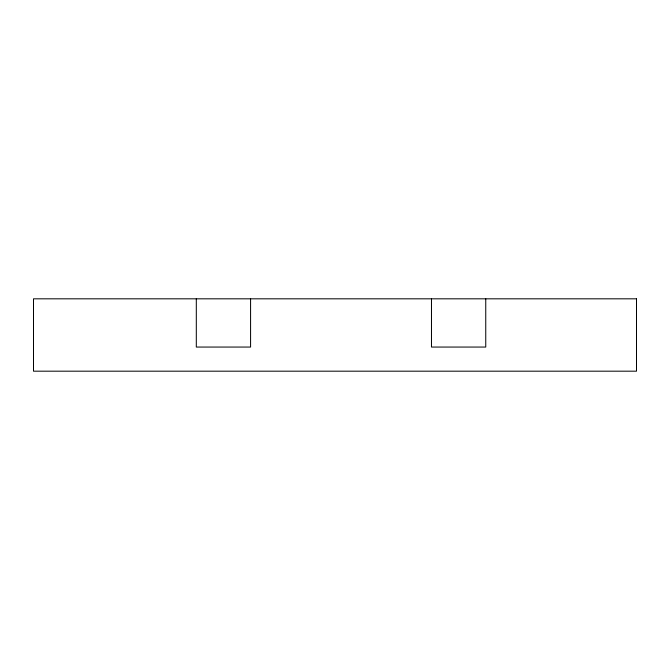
<?xml version="1.0" encoding="UTF-8"?>
<svg xmlns="http://www.w3.org/2000/svg" width="670" height="670" viewBox="0 0 670 670"><rect width="100%" height="100%" fill="white"/><g stroke="black" fill="none" stroke-linecap="round" stroke-linejoin="round"><path stroke-width="1" d="M485.75 298.82L485.75 347.06L431.48 347.06L431.48 298.82M250.58 298.82L250.58 347.06L196.31 347.06L196.31 298.82M636.5 298.82L33.5 298.82L33.5 371.18L636.5 371.18L636.5 298.82"/></g></svg>
